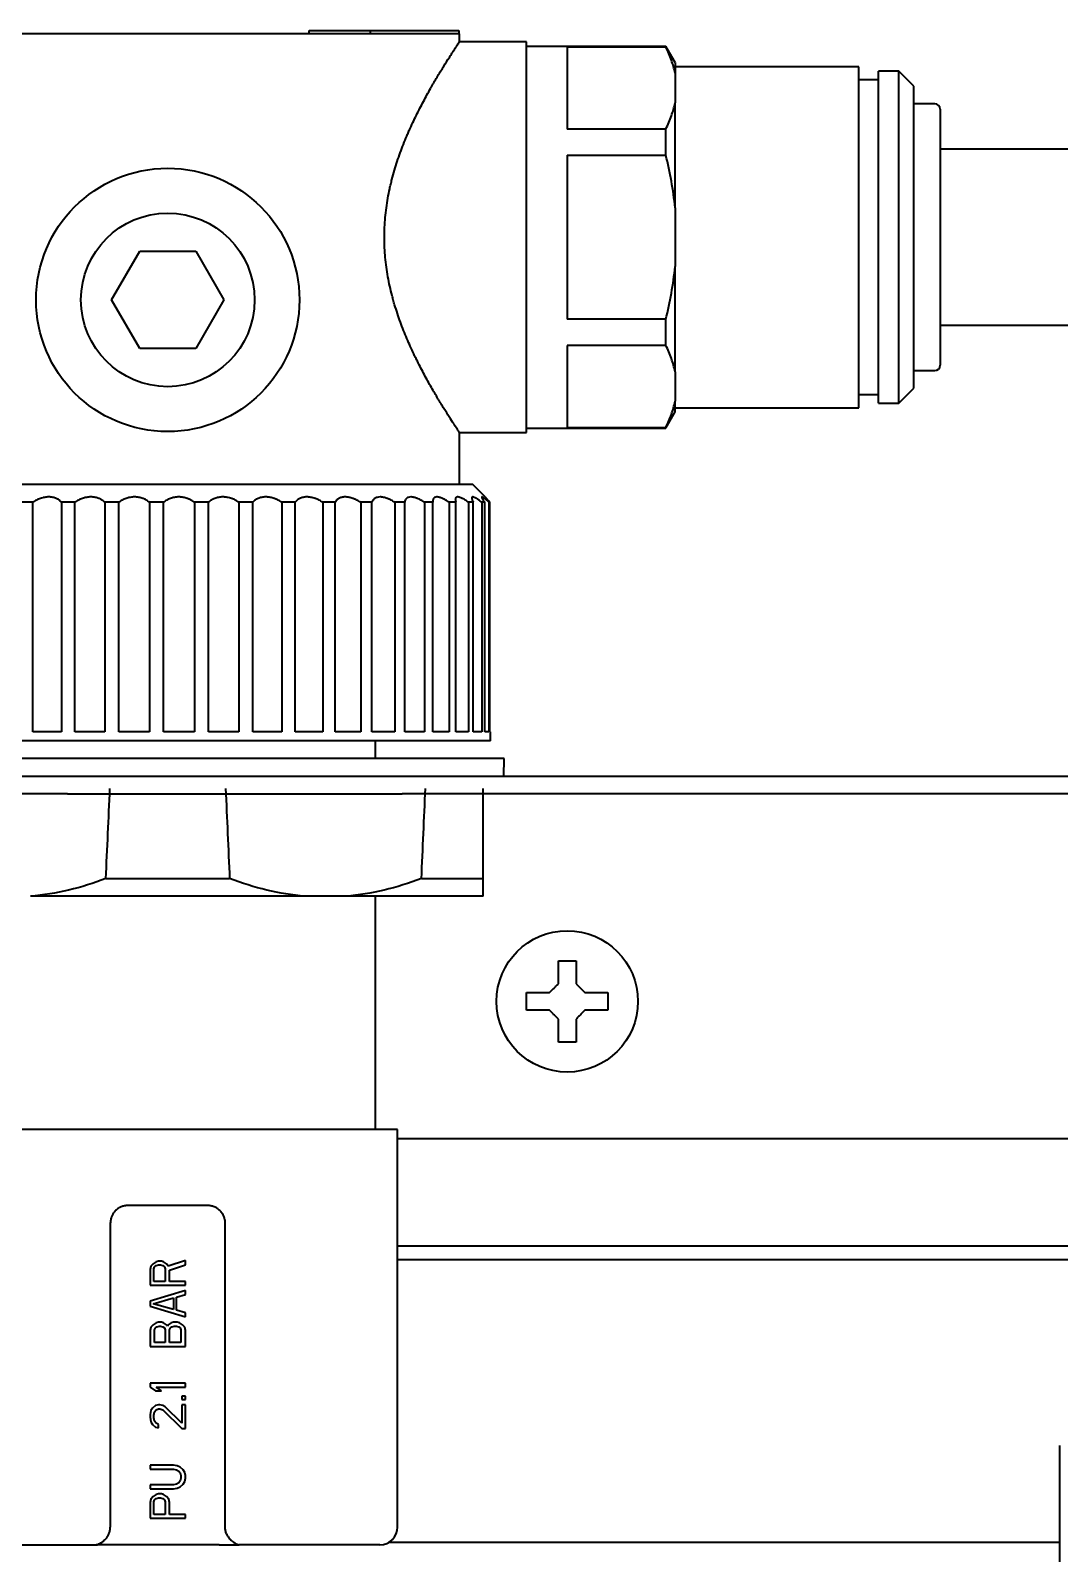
# Model space of a CAD drawing. Extents: x 5987 to 10491, y -672 to 3388.
# Drawn here: x 8583.8 to 8642, y 2411.9 to 2498.1 of the extents above; entities that cross this region are included whole.
import ezdxf

# ---------------------------------------------------------------- set-up
doc = ezdxf.new("R2010")
doc.units = 0
doc.header["$LTSCALE"] = 5
doc.layers.add('1', color=7, linetype='CONTINUOUS', true_color=0xffffff)

msp = doc.modelspace()

# ---------------------------------------------------------------- linework, layer by layer
at = {"layer": '1', "color": 7, "linetype": 'Continuous', "lineweight": 35}
for p, q in [((8599.578, 2498.107), (8603.043, 2498.107)), ((8599.578, 2497.907), (8599.578, 2498.107)), ((8603.043, 2498.107), (8608.043, 2498.107)), ((8603.043, 2497.907), (8603.043, 2498.107)), ((8608.043, 2498.107), (8608.043, 2497.907)), ((8608.043, 2497.907), (8575.073, 2497.907)), ((8608.043, 2497.907), (8608.073, 2497.907)), ((8608.073, 2497.457), (8608.073, 2497.907)), ((8611.873, 2497.457), (8608.073, 2497.457)), ((8611.873, 2486.407), (8611.873, 2497.457)), ((8619.748, 2497.207), (8611.873, 2497.207)), ((8614.173, 2497.173), (8619.748, 2497.173)), ((8614.173, 2497.173), (8614.173, 2492.528)), ((8619.748, 2497.173), (8619.748, 2497.207)), ((8620.273, 2496.298), (8619.748, 2497.207)), ((8620.273, 2496.298), (8620.273, 2495.683)), ((8630.673, 2496.057), (8620.273, 2496.057)), ((8620.273, 2495.683), (8620.273, 2494.018)), ((8630.673, 2476.757), (8630.673, 2496.057)), ((8631.773, 2477.007), (8631.773, 2495.807)), ((8632.923, 2495.807), (8631.773, 2495.807)), ((8632.923, 2477.007), (8632.923, 2495.807)), ((8633.773, 2494.957), (8632.923, 2495.807)), ((8631.773, 2495.307), (8630.673, 2495.307)), ((8633.773, 2477.857), (8633.773, 2494.957)), ((8620.273, 2488.072), (8620.273, 2494.018)), ((8634.973, 2493.957), (8633.773, 2493.957)), ((8635.273, 2493.657), (8635.273, 2479.157)), ((8619.748, 2492.528), (8614.173, 2492.528)), ((8619.748, 2491.052), (8619.748, 2492.528)), ((8643.073, 2491.382), (8635.273, 2491.382)), ((8614.173, 2491.052), (8614.173, 2481.761)), ((8614.173, 2491.052), (8619.748, 2491.052)), ((8620.273, 2488.072), (8620.273, 2484.741)), ((8611.873, 2475.357), (8611.873, 2486.407)), ((8588.397, 2482.857), (8589.985, 2485.607)), ((8589.985, 2485.607), (8593.161, 2485.607)), ((8593.161, 2485.607), (8594.748, 2482.857)), ((8620.273, 2478.795), (8620.273, 2484.741)), ((8589.985, 2480.107), (8588.397, 2482.857)), ((8594.748, 2482.857), (8593.161, 2480.107)), ((8619.748, 2481.761), (8614.173, 2481.761)), ((8619.748, 2480.285), (8619.748, 2481.761)), ((8635.273, 2481.432), (8643.073, 2481.432)), ((8593.161, 2480.107), (8589.985, 2480.107)), ((8614.173, 2480.285), (8614.173, 2475.64)), ((8619.748, 2480.285), (8614.173, 2480.285)), ((8620.273, 2478.795), (8620.273, 2477.13)), ((8633.773, 2478.857), (8634.973, 2478.857)), ((8630.673, 2477.507), (8631.773, 2477.507)), ((8632.923, 2477.007), (8633.773, 2477.857)), ((8619.748, 2475.607), (8620.273, 2476.515)), ((8620.273, 2476.515), (8620.273, 2477.13)), ((8620.273, 2476.757), (8630.673, 2476.757)), ((8631.773, 2477.007), (8632.923, 2477.007)), ((8611.873, 2475.607), (8619.748, 2475.607)), ((8614.173, 2475.64), (8619.748, 2475.64)), ((8619.748, 2475.64), (8619.748, 2475.607)), ((8608.073, 2475.357), (8611.873, 2475.357)), ((8608.073, 2472.407), (8608.073, 2475.357)), ((8608.823, 2472.407), (8574.323, 2472.407)), ((8609.523, 2471.706), (8608.823, 2472.407)), ((8583.936, 2471.407), (8583.213, 2471.407)), ((8583.936, 2458.407), (8583.936, 2471.407)), ((8586.317, 2471.407), (8585.552, 2471.407)), ((8585.552, 2471.407), (8585.552, 2458.407)), ((8586.317, 2458.407), (8586.317, 2471.407)), ((8588.801, 2471.407), (8588.008, 2471.407)), ((8588.008, 2471.407), (8588.008, 2458.407)), ((8588.801, 2458.407), (8588.801, 2471.407)), ((8590.534, 2471.407), (8590.534, 2458.407)), ((8591.338, 2471.407), (8590.534, 2471.407)), ((8591.338, 2458.407), (8591.338, 2471.407)), ((8593.08, 2471.407), (8593.08, 2458.407)), ((8593.88, 2471.407), (8593.08, 2471.407)), ((8593.88, 2458.407), (8593.88, 2471.407)), ((8596.377, 2471.407), (8595.597, 2471.407)), ((8595.597, 2471.407), (8595.597, 2458.407)), ((8596.377, 2458.407), (8596.377, 2471.407)), ((8598.781, 2471.407), (8598.035, 2471.407)), ((8598.035, 2471.407), (8598.035, 2458.407)), ((8598.781, 2458.407), (8598.781, 2471.407)), ((8601.044, 2471.407), (8600.347, 2471.407)), ((8600.347, 2471.407), (8600.347, 2458.407)), ((8601.044, 2458.407), (8601.044, 2471.407)), ((8603.123, 2471.407), (8602.489, 2471.407)), ((8602.489, 2471.407), (8602.489, 2458.407)), ((8603.123, 2458.407), (8603.123, 2471.407)), ((8604.977, 2471.407), (8604.418, 2471.407)), ((8604.418, 2471.407), (8604.418, 2458.407)), ((8604.977, 2458.407), (8604.977, 2471.407)), ((8606.57, 2471.407), (8606.097, 2471.407)), ((8606.097, 2471.407), (8606.097, 2458.407)), ((8606.57, 2458.407), (8606.57, 2471.407)), ((8607.872, 2471.407), (8607.494, 2471.407)), ((8607.494, 2471.407), (8607.494, 2458.407)), ((8607.872, 2458.407), (8607.872, 2471.407)), ((8608.856, 2471.407), (8608.581, 2471.407)), ((8608.581, 2471.407), (8608.581, 2458.407)), ((8608.856, 2458.407), (8608.856, 2471.407)), ((8609.503, 2471.407), (8609.336, 2471.407)), ((8609.336, 2471.407), (8609.336, 2458.407)), ((8609.503, 2458.407), (8609.503, 2471.407)), ((8609.802, 2471.407), (8609.746, 2471.407)), ((8609.746, 2471.407), (8609.746, 2458.407)), ((8609.802, 2458.407), (8609.802, 2471.407)), ((8585.552, 2458.407), (8583.936, 2458.407)), ((8588.008, 2458.407), (8586.317, 2458.407)), ((8590.534, 2458.407), (8588.801, 2458.407)), ((8593.08, 2458.407), (8591.338, 2458.407)), ((8595.597, 2458.407), (8593.88, 2458.407)), ((8598.035, 2458.407), (8596.377, 2458.407)), ((8600.347, 2458.407), (8598.781, 2458.407)), ((8602.489, 2458.407), (8601.044, 2458.407)), ((8604.418, 2458.407), (8603.123, 2458.407)), ((8606.097, 2458.407), (8604.977, 2458.407)), ((8607.494, 2458.407), (8606.57, 2458.407)), ((8608.581, 2458.407), (8607.872, 2458.407)), ((8609.336, 2458.407), (8608.856, 2458.407)), ((8609.746, 2458.407), (8609.503, 2458.407)), ((8609.823, 2458.407), (8609.802, 2458.407)), ((8609.823, 2457.907), (8609.823, 2458.407)), ((8609.823, 2457.907), (8573.323, 2457.907)), ((8603.323, 2456.906), (8603.323, 2457.907)), ((8610.609, 2456.907), (8572.537, 2456.907)), ((8610.592, 2455.907), (8610.609, 2456.907)), ((8553.904, 2455.907), (8585.904, 2455.907)), ((8585.904, 2455.907), (8604.826, 2455.907)), ((8604.826, 2455.907), (8625.902, 2455.907)), ((8625.902, 2455.907), (8647.772, 2455.907)), ((8585.904, 2454.907), (8553.904, 2454.907)), ((8585.904, 2454.907), (8604.826, 2454.907)), ((8625.902, 2454.907), (8604.826, 2454.907)), ((8609.423, 2450.106), (8609.423, 2455.207)), ((8647.772, 2454.907), (8625.902, 2454.907)), ((8588.073, 2450.106), (8595.072, 2450.106)), ((8605.923, 2450.106), (8609.423, 2450.106)), ((8599.34, 2449.107), (8583.806, 2449.107)), ((8601.656, 2449.107), (8599.34, 2449.107)), ((8609.423, 2449.107), (8601.656, 2449.107)), ((8603.323, 2435.907), (8603.323, 2449.107)), ((8613.673, 2445.457), (8614.173, 2445.457)), ((8614.173, 2445.457), (8614.673, 2445.457)), ((8614.173, 2440.857), (8613.673, 2440.857)), ((8614.673, 2440.857), (8614.173, 2440.857)), ((8604.573, 2435.907), (8578.573, 2435.907)), ((8604.573, 2413.407), (8604.573, 2435.907)), ((8604.571, 2435.407), (8643.773, 2435.407)), ((8593.823, 2431.607), (8589.323, 2431.607)), ((8588.323, 2430.607), (8588.323, 2413.407)), ((8594.823, 2413.407), (8594.823, 2430.607)), ((8604.574, 2429.326), (8644.073, 2429.326)), ((8590.615, 2428.167), (8590.573, 2427.981)), ((8590.743, 2428.315), (8590.615, 2428.167)), ((8590.913, 2428.426), (8590.743, 2428.315)), ((8590.828, 2428.129), (8590.913, 2428.204)), ((8591.041, 2428.464), (8590.913, 2428.426)), ((8590.913, 2428.204), (8591.041, 2428.241)), ((8591.211, 2428.464), (8591.041, 2428.464)), ((8591.041, 2428.241), (8591.169, 2428.241)), ((8591.169, 2428.241), (8591.296, 2428.204)), ((8591.339, 2428.426), (8591.211, 2428.464)), ((8591.296, 2428.204), (8591.381, 2428.129)), ((8591.509, 2428.315), (8591.339, 2428.426)), ((8591.594, 2428.167), (8591.509, 2428.315)), ((8592.573, 2428.501), (8591.594, 2428.167)), ((8591.679, 2427.944), (8592.573, 2428.241)), ((8592.573, 2428.241), (8592.573, 2428.501)), ((8644.073, 2428.526), (8604.578, 2428.526)), ((8590.573, 2427.981), (8590.573, 2427.09)), ((8590.786, 2428.018), (8590.828, 2428.129)), ((8590.786, 2427.312), (8590.786, 2428.018)), ((8591.424, 2427.312), (8590.786, 2427.312)), ((8591.381, 2428.129), (8591.424, 2428.018)), ((8591.424, 2428.018), (8591.424, 2427.312)), ((8591.679, 2427.312), (8591.679, 2427.944)), ((8592.573, 2427.312), (8591.679, 2427.312)), ((8592.573, 2427.09), (8592.573, 2427.312)), ((8590.573, 2427.09), (8592.573, 2427.09)), ((8592.573, 2426.793), (8590.573, 2426.198)), ((8592.062, 2426.421), (8592.573, 2426.57)), ((8592.062, 2425.678), (8592.062, 2426.421)), ((8592.573, 2426.57), (8592.573, 2426.793)), ((8590.573, 2426.198), (8590.573, 2425.901)), ((8590.573, 2425.901), (8592.573, 2425.307)), ((8590.743, 2426.05), (8591.892, 2426.384)), ((8591.892, 2425.716), (8590.743, 2426.05)), ((8591.892, 2426.384), (8591.892, 2425.716)), ((8592.573, 2425.53), (8592.062, 2425.678)), ((8590.615, 2424.713), (8590.573, 2424.527)), ((8590.743, 2424.861), (8590.615, 2424.713)), ((8590.913, 2424.973), (8590.743, 2424.861)), ((8590.871, 2424.676), (8590.956, 2424.75)), ((8591.041, 2425.01), (8590.913, 2424.973)), ((8590.956, 2424.75), (8591.083, 2424.787)), ((8591.211, 2425.01), (8591.041, 2425.01)), ((8591.083, 2424.787), (8591.169, 2424.787)), ((8591.169, 2424.787), (8591.296, 2424.75)), ((8591.339, 2424.973), (8591.211, 2425.01)), ((8591.296, 2424.75), (8591.381, 2424.676)), ((8591.509, 2424.861), (8591.339, 2424.973)), ((8591.552, 2424.787), (8591.509, 2424.861)), ((8591.594, 2424.861), (8591.552, 2424.787)), ((8591.764, 2424.973), (8591.594, 2424.861)), ((8591.722, 2424.676), (8591.807, 2424.75)), ((8591.892, 2425.01), (8591.764, 2424.973)), ((8591.807, 2424.75), (8591.935, 2424.787)), ((8592.105, 2425.01), (8591.892, 2425.01)), ((8591.935, 2424.787), (8592.062, 2424.787)), ((8592.062, 2424.787), (8592.19, 2424.75)), ((8592.232, 2424.973), (8592.105, 2425.01)), ((8592.19, 2424.75), (8592.275, 2424.676)), ((8592.403, 2424.861), (8592.232, 2424.973)), ((8592.53, 2424.713), (8592.403, 2424.861)), ((8592.573, 2424.527), (8592.53, 2424.713)), ((8592.573, 2425.307), (8592.573, 2425.53)), ((8590.573, 2424.527), (8590.573, 2423.636)), ((8590.828, 2424.564), (8590.871, 2424.676)), ((8590.828, 2423.859), (8590.828, 2424.564)), ((8591.424, 2423.859), (8590.828, 2423.859)), ((8591.381, 2424.676), (8591.424, 2424.564)), ((8591.424, 2424.564), (8591.424, 2423.859)), ((8591.679, 2424.564), (8591.722, 2424.676)), ((8591.679, 2423.859), (8591.679, 2424.564)), ((8592.318, 2423.859), (8591.679, 2423.859)), ((8592.275, 2424.676), (8592.318, 2424.564)), ((8592.318, 2424.564), (8592.318, 2423.859)), ((8592.573, 2423.636), (8592.573, 2424.527)), ((8590.573, 2423.636), (8592.573, 2423.636)), ((8592.573, 2421.556), (8590.573, 2421.556)), ((8590.573, 2421.556), (8590.573, 2421.334)), ((8590.573, 2421.334), (8590.871, 2421.111)), ((8590.913, 2421.334), (8592.573, 2421.334)), ((8591.211, 2421.111), (8590.913, 2421.334)), ((8592.573, 2421.334), (8592.573, 2421.556)), ((8590.871, 2421.111), (8591.211, 2421.111)), ((8592.573, 2420.814), (8592.36, 2420.814)), ((8592.36, 2420.814), (8592.36, 2420.628)), ((8592.36, 2420.628), (8592.573, 2420.628)), ((8592.573, 2420.628), (8592.573, 2420.814)), ((8590.615, 2419.997), (8590.573, 2419.774)), ((8590.573, 2419.774), (8590.573, 2419.625)), ((8590.573, 2419.625), (8590.615, 2419.365)), ((8590.7, 2420.145), (8590.615, 2419.997)), ((8590.871, 2420.294), (8590.7, 2420.145)), ((8590.786, 2419.737), (8590.828, 2419.922)), ((8590.786, 2419.588), (8590.786, 2419.737)), ((8590.828, 2419.403), (8590.786, 2419.588)), ((8590.828, 2419.922), (8590.913, 2420.034)), ((8591.041, 2420.331), (8590.871, 2420.294)), ((8590.913, 2420.034), (8591.041, 2420.108)), ((8591.126, 2420.331), (8591.041, 2420.331)), ((8591.041, 2420.108), (8591.126, 2420.108)), ((8591.296, 2420.294), (8591.126, 2420.331)), ((8591.126, 2420.108), (8591.296, 2420.034)), ((8591.424, 2420.22), (8591.296, 2420.294)), ((8591.296, 2420.034), (8592.36, 2418.994)), ((8592.36, 2419.291), (8591.424, 2420.22)), ((8592.573, 2420.331), (8592.36, 2420.331)), ((8592.36, 2420.331), (8592.36, 2419.291)), ((8592.573, 2418.994), (8592.573, 2420.331)), ((8590.615, 2419.365), (8590.7, 2419.217)), ((8590.7, 2419.217), (8590.871, 2419.068)), ((8590.913, 2419.291), (8590.828, 2419.403)), ((8590.871, 2419.068), (8591.041, 2419.031)), ((8591.041, 2419.217), (8590.913, 2419.291)), ((8591.041, 2419.031), (8591.041, 2419.217)), ((8592.36, 2418.994), (8592.573, 2418.994)), ((8642.023, 2418.026), (8642.023, 2378.526)), ((8590.573, 2416.914), (8590.573, 2416.692)), ((8591.892, 2416.914), (8590.573, 2416.914)), ((8590.573, 2416.692), (8591.892, 2416.692)), ((8592.105, 2416.877), (8591.892, 2416.914)), ((8591.892, 2416.692), (8592.062, 2416.655)), ((8592.062, 2416.655), (8592.19, 2416.58)), ((8592.275, 2416.803), (8592.105, 2416.877)), ((8592.19, 2416.58), (8592.275, 2416.469)), ((8592.445, 2416.655), (8592.275, 2416.803)), ((8592.275, 2416.469), (8592.318, 2416.32)), ((8592.318, 2416.172), (8592.275, 2416.023)), ((8592.318, 2416.32), (8592.318, 2416.172)), ((8592.53, 2416.506), (8592.445, 2416.655)), ((8592.573, 2416.32), (8592.53, 2416.506)), ((8592.53, 2415.986), (8592.573, 2416.172)), ((8592.573, 2416.172), (8592.573, 2416.32)), ((8590.573, 2415.8), (8590.573, 2415.578)), ((8591.892, 2415.8), (8590.573, 2415.8)), ((8590.573, 2415.578), (8591.892, 2415.578)), ((8590.913, 2415.243), (8590.743, 2415.132)), ((8591.041, 2415.281), (8590.913, 2415.243)), ((8591.211, 2415.281), (8591.041, 2415.281)), ((8591.339, 2415.243), (8591.211, 2415.281)), ((8591.509, 2415.132), (8591.339, 2415.243)), ((8592.062, 2415.838), (8591.892, 2415.8)), ((8591.892, 2415.578), (8592.105, 2415.615)), ((8592.19, 2415.912), (8592.062, 2415.838)), ((8592.105, 2415.615), (8592.275, 2415.689)), ((8592.275, 2416.023), (8592.19, 2415.912)), ((8592.275, 2415.689), (8592.445, 2415.838)), ((8592.445, 2415.838), (8592.53, 2415.986)), ((8590.615, 2414.983), (8590.573, 2414.798)), ((8590.573, 2414.798), (8590.573, 2413.907)), ((8590.743, 2415.132), (8590.615, 2414.983)), ((8590.786, 2414.835), (8590.828, 2414.946)), ((8590.786, 2414.129), (8590.786, 2414.835)), ((8590.828, 2414.946), (8590.913, 2415.021)), ((8590.913, 2415.021), (8591.041, 2415.058)), ((8591.041, 2415.058), (8591.169, 2415.058)), ((8591.169, 2415.058), (8591.296, 2415.021)), ((8591.296, 2415.021), (8591.381, 2414.946)), ((8591.381, 2414.946), (8591.424, 2414.835)), ((8591.424, 2414.835), (8591.424, 2414.129)), ((8591.637, 2414.983), (8591.509, 2415.132)), ((8591.679, 2414.798), (8591.637, 2414.983)), ((8591.679, 2414.129), (8591.679, 2414.798)), ((8590.573, 2413.907), (8592.573, 2413.907)), ((8591.424, 2414.129), (8590.786, 2414.129)), ((8592.573, 2414.129), (8591.679, 2414.129)), ((8592.573, 2413.907), (8592.573, 2414.129)), ((8579.573, 2412.407), (8587.527, 2412.407)), ((8588.819, 2412.407), (8587.527, 2412.407)), ((8594.326, 2412.407), (8588.819, 2412.407)), ((8594.482, 2412.407), (8594.326, 2412.407)), ((8594.482, 2412.407), (8595.618, 2412.407)), ((8603.573, 2412.407), (8595.618, 2412.407)), ((8642.023, 2412.526), (8604.048, 2412.526))]:
    msp.add_line(p, q, dxfattribs=at)
for centre, radius in [((8591.573, 2482.857), 7.45), ((8591.573, 2482.857), 4.91), ((8614.173, 2443.157), 4)]:
    msp.add_circle(centre, radius, dxfattribs=at)
for centre, radius, start, end in [((8634.973, 2493.657), 0.3, 0, 90), ((8634.973, 2479.157), 0.3, 270, 0), ((8603.573, 2413.407), 1, 270.00153, 0)]:
    msp.add_arc(centre, radius, start, end, dxfattribs=at)
for centre, major_axis, start_param, end_param in [((6252.49, 2592.207), (0, 2700.641), 4.659747, 4.661638), ((10930.656, 2592.207), (0, -2700.641), 4.76314, 4.765031), ((6270.34, 2592.207), (0, -2700.641), 1.518154, 1.520046)]:
    msp.add_ellipse(centre, major_axis=major_axis, ratio=0.866025, start_param=start_param, end_param=end_param, dxfattribs=at)
for points, knots in [([(8608.073, 2475.356), (8608.073, 2475.357), (8608.06, 2475.376), (8608.009, 2475.451), (8607.972, 2475.508), (8607.898, 2475.619), (8607.871, 2475.661), (8607.825, 2475.73), (8607.801, 2475.766), (8607.776, 2475.805), (8607.758, 2475.832), (8607.75, 2475.845), (8607.669, 2475.97), (8607.587, 2476.096), (8607.405, 2476.38), (8607.306, 2476.537), (8607.146, 2476.794), (8607.091, 2476.884), (8607.006, 2477.024), (8606.963, 2477.095), (8606.919, 2477.168), (8606.889, 2477.218), (8606.874, 2477.243), (8606.739, 2477.469), (8606.614, 2477.681), (8606.358, 2478.13), (8606.227, 2478.366), (8605.962, 2478.861), (8605.827, 2479.12), (8605.658, 2479.46), (8605.625, 2479.528), (8605.557, 2479.667), (8605.457, 2479.876), (8605.358, 2480.09), (8605.162, 2480.525), (8605.035, 2480.824), (8604.791, 2481.441), (8604.674, 2481.759), (8604.511, 2482.252), (8604.458, 2482.419), (8604.382, 2482.673), (8604.357, 2482.759), (8604.321, 2482.888), (8604.309, 2482.932), (8604.286, 2483.019), (8604.274, 2483.062), (8604.172, 2483.455), (8604.093, 2483.81), (8603.964, 2484.53), (8603.914, 2484.896), (8603.871, 2485.36), (8603.863, 2485.454), (8603.85, 2485.641), (8603.844, 2485.735), (8603.831, 2486.019), (8603.826, 2486.208), (8603.826, 2486.587), (8603.83, 2486.775), (8603.847, 2487.149), (8603.86, 2487.334), (8603.91, 2487.888), (8603.96, 2488.253), (8604.055, 2488.793), (8604.091, 2488.971), (8604.149, 2489.238), (8604.169, 2489.327), (8604.211, 2489.504), (8604.233, 2489.592), (8604.346, 2490.029), (8604.447, 2490.368), (8604.665, 2491.028), (8604.782, 2491.348), (8604.966, 2491.815), (8605.029, 2491.968), (8605.125, 2492.196), (8605.157, 2492.271), (8605.222, 2492.42), (8605.255, 2492.494), (8605.419, 2492.86), (8605.553, 2493.14), (8605.82, 2493.68), (8605.955, 2493.939), (8606.221, 2494.435), (8606.352, 2494.672), (8606.498, 2494.927), (8606.514, 2494.956), (8606.546, 2495.011), (8606.594, 2495.095), (8606.704, 2495.284), (8606.795, 2495.438), (8606.973, 2495.737), (8607.086, 2495.922), (8607.298, 2496.264), (8607.398, 2496.421), (8607.534, 2496.635), (8607.577, 2496.702), (8607.639, 2496.798), (8607.659, 2496.829), (8607.688, 2496.874), (8607.698, 2496.889), (8607.717, 2496.917), (8607.8, 2497.045), (8607.869, 2497.15), (8607.968, 2497.3), (8608.007, 2497.357), (8608.058, 2497.435), (8608.072, 2497.455), (8608.073, 2497.457), (8608.073, 2497.457), (8608.073, 2497.457)], [0, 0, 0, 0, 0.031235, 0.031235, 0.06247, 0.06247, 0.078087, 0.078087, 0.085896, 0.0898, 0.0898, 0.093705, 0.093705, 0.12494, 0.12494, 0.156175, 0.156175, 0.171792, 0.171792, 0.179601, 0.183505, 0.183505, 0.187409, 0.187409, 0.218644, 0.218644, 0.249879, 0.249879, 0.281114, 0.281114, 0.288923, 0.288923, 0.296732, 0.312349, 0.312349, 0.343584, 0.343584, 0.374819, 0.374819, 0.390436, 0.390436, 0.398245, 0.398245, 0.402149, 0.402149, 0.406054, 0.406054, 0.437289, 0.437289, 0.468524, 0.468524, 0.476332, 0.476332, 0.484141, 0.484141, 0.499758, 0.499758, 0.515376, 0.515376, 0.530993, 0.530993, 0.562228, 0.562228, 0.577846, 0.577846, 0.585654, 0.585654, 0.593463, 0.593463, 0.624698, 0.624698, 0.655933, 0.655933, 0.67155, 0.67155, 0.679359, 0.679359, 0.687168, 0.687168, 0.718403, 0.718403, 0.749638, 0.749638, 0.780873, 0.780873, 0.784777, 0.784777, 0.788681, 0.79649, 0.812108, 0.812108, 0.843342, 0.843342, 0.874577, 0.874577, 0.890195, 0.890195, 0.898003, 0.898003, 0.901908, 0.901908, 0.905812, 0.937047, 0.937047, 0.968282, 0.968282, 0.999517, 0.999517, 1, 1, 1, 1]), ([(8620.273, 2495.683), (8620.224, 2495.935), (8620.154, 2496.184), (8619.977, 2496.681), (8619.87, 2496.928), (8619.748, 2497.173)], [0, 0, 0, 0, 0.5, 0.5, 1, 1, 1, 1]), ([(8619.748, 2492.528), (8619.87, 2492.773), (8619.977, 2493.02), (8620.154, 2493.516), (8620.224, 2493.766), (8620.273, 2494.018)], [0, 0, 0, 0, 0.5, 0.5, 1, 1, 1, 1]), ([(8620.273, 2488.072), (8620.224, 2488.575), (8620.154, 2489.075), (8619.977, 2490.068), (8619.87, 2490.561), (8619.748, 2491.052)], [0, 0, 0, 0, 0.5, 0.5, 1, 1, 1, 1]), ([(8619.748, 2481.761), (8619.87, 2482.252), (8619.977, 2482.745), (8620.154, 2483.738), (8620.224, 2484.238), (8620.273, 2484.741)], [0, 0, 0, 0, 0.5, 0.5, 1, 1, 1, 1]), ([(8620.273, 2478.795), (8620.224, 2479.047), (8620.154, 2479.297), (8619.977, 2479.793), (8619.87, 2480.04), (8619.748, 2480.285)], [0, 0, 0, 0, 0.5, 0.5, 1, 1, 1, 1]), ([(8619.748, 2475.64), (8619.87, 2475.885), (8619.977, 2476.132), (8620.154, 2476.629), (8620.224, 2476.878), (8620.273, 2477.13)], [0, 0, 0, 0, 0.5, 0.5, 1, 1, 1, 1]), ([(8585.552, 2471.407), (8585.514, 2471.45), (8585.472, 2471.49), (8585.399, 2471.545), (8585.374, 2471.562), (8585.334, 2471.586), (8585.32, 2471.594), (8585.291, 2471.609), (8585.277, 2471.616), (8585.202, 2471.649), (8585.139, 2471.67), (8585.036, 2471.692), (8585, 2471.697), (8584.944, 2471.703), (8584.926, 2471.704), (8584.888, 2471.706), (8584.869, 2471.706), (8584.774, 2471.707), (8584.696, 2471.699), (8584.596, 2471.681), (8584.576, 2471.677), (8584.536, 2471.669), (8584.476, 2471.654), (8584.417, 2471.636), (8584.34, 2471.609), (8584.301, 2471.595), (8584.224, 2471.562), (8584.187, 2471.545), (8584.076, 2471.491), (8584.005, 2471.45), (8583.936, 2471.407)], [0, 0, 0, 0, 0.125, 0.125, 0.1875, 0.1875, 0.21875, 0.21875, 0.25, 0.25, 0.375, 0.375, 0.4375, 0.4375, 0.46875, 0.46875, 0.5, 0.5, 0.625, 0.625, 0.65625, 0.65625, 0.6875, 0.75, 0.75, 0.8125, 0.8125, 0.875, 0.875, 1, 1, 1, 1]), ([(8588.008, 2471.407), (8587.963, 2471.45), (8587.912, 2471.49), (8587.829, 2471.545), (8587.8, 2471.562), (8587.755, 2471.586), (8587.739, 2471.594), (8587.707, 2471.609), (8587.691, 2471.616), (8587.609, 2471.649), (8587.539, 2471.67), (8587.428, 2471.692), (8587.39, 2471.697), (8587.331, 2471.703), (8587.311, 2471.704), (8587.272, 2471.706), (8587.252, 2471.706), (8587.152, 2471.707), (8587.071, 2471.699), (8586.969, 2471.681), (8586.949, 2471.677), (8586.908, 2471.669), (8586.848, 2471.654), (8586.789, 2471.636), (8586.711, 2471.609), (8586.673, 2471.595), (8586.597, 2471.562), (8586.56, 2471.545), (8586.452, 2471.491), (8586.383, 2471.45), (8586.317, 2471.407)], [0, 0, 0, 0, 0.125, 0.125, 0.1875, 0.1875, 0.21875, 0.21875, 0.25, 0.25, 0.375, 0.375, 0.4375, 0.4375, 0.46875, 0.46875, 0.5, 0.5, 0.625, 0.625, 0.65625, 0.65625, 0.6875, 0.75, 0.75, 0.8125, 0.8125, 0.875, 0.875, 1, 1, 1, 1]), ([(8590.534, 2471.407), (8590.481, 2471.45), (8590.424, 2471.49), (8590.332, 2471.545), (8590.3, 2471.562), (8590.25, 2471.586), (8590.233, 2471.594), (8590.198, 2471.609), (8590.181, 2471.616), (8590.092, 2471.649), (8590.018, 2471.67), (8589.901, 2471.692), (8589.861, 2471.697), (8589.8, 2471.703), (8589.78, 2471.704), (8589.739, 2471.706), (8589.718, 2471.706), (8589.616, 2471.707), (8589.534, 2471.699), (8589.432, 2471.681), (8589.412, 2471.677), (8589.372, 2471.669), (8589.312, 2471.654), (8589.253, 2471.636), (8589.177, 2471.609), (8589.14, 2471.595), (8589.066, 2471.562), (8589.031, 2471.545), (8588.927, 2471.491), (8588.862, 2471.45), (8588.801, 2471.407)], [0, 0, 0, 0, 0.125, 0.125, 0.1875, 0.1875, 0.21875, 0.21875, 0.25, 0.25, 0.375, 0.375, 0.4375, 0.4375, 0.46875, 0.46875, 0.5, 0.5, 0.625, 0.625, 0.65625, 0.65625, 0.6875, 0.75, 0.75, 0.8125, 0.8125, 0.875, 0.875, 1, 1, 1, 1]), ([(8593.08, 2471.407), (8593.021, 2471.45), (8592.959, 2471.49), (8592.859, 2471.545), (8592.824, 2471.562), (8592.771, 2471.586), (8592.753, 2471.594), (8592.716, 2471.609), (8592.697, 2471.616), (8592.604, 2471.649), (8592.527, 2471.67), (8592.407, 2471.692), (8592.366, 2471.697), (8592.304, 2471.703), (8592.283, 2471.704), (8592.242, 2471.706), (8592.221, 2471.706), (8592.119, 2471.707), (8592.037, 2471.699), (8591.937, 2471.681), (8591.917, 2471.677), (8591.878, 2471.669), (8591.819, 2471.654), (8591.763, 2471.636), (8591.69, 2471.609), (8591.654, 2471.595), (8591.585, 2471.562), (8591.551, 2471.545), (8591.454, 2471.491), (8591.394, 2471.45), (8591.338, 2471.407)], [0, 0, 0, 0, 0.125, 0.125, 0.1875, 0.1875, 0.21875, 0.21875, 0.25, 0.25, 0.375, 0.375, 0.4375, 0.4375, 0.46875, 0.46875, 0.5, 0.5, 0.625, 0.625, 0.65625, 0.65625, 0.6875, 0.75, 0.75, 0.8125, 0.8125, 0.875, 0.875, 1, 1, 1, 1]), ([(8595.597, 2471.407), (8595.533, 2471.45), (8595.466, 2471.49), (8595.36, 2471.545), (8595.324, 2471.562), (8595.269, 2471.586), (8595.25, 2471.594), (8595.212, 2471.609), (8595.192, 2471.616), (8595.096, 2471.649), (8595.017, 2471.67), (8594.896, 2471.692), (8594.855, 2471.697), (8594.794, 2471.703), (8594.773, 2471.704), (8594.732, 2471.706), (8594.711, 2471.706), (8594.61, 2471.707), (8594.531, 2471.699), (8594.435, 2471.681), (8594.415, 2471.677), (8594.378, 2471.669), (8594.322, 2471.654), (8594.269, 2471.636), (8594.2, 2471.609), (8594.167, 2471.595), (8594.103, 2471.562), (8594.072, 2471.545), (8593.983, 2471.491), (8593.93, 2471.45), (8593.88, 2471.407)], [0, 0, 0, 0, 0.125, 0.125, 0.1875, 0.1875, 0.21875, 0.21875, 0.25, 0.25, 0.375, 0.375, 0.4375, 0.4375, 0.46875, 0.46875, 0.5, 0.5, 0.625, 0.625, 0.65625, 0.65625, 0.6875, 0.75, 0.75, 0.8125, 0.8125, 0.875, 0.875, 1, 1, 1, 1]), ([(8598.035, 2471.407), (8597.968, 2471.45), (8597.898, 2471.49), (8597.789, 2471.545), (8597.751, 2471.562), (8597.694, 2471.586), (8597.675, 2471.594), (8597.636, 2471.609), (8597.617, 2471.616), (8597.519, 2471.649), (8597.441, 2471.67), (8597.321, 2471.692), (8597.281, 2471.697), (8597.22, 2471.703), (8597.2, 2471.704), (8597.16, 2471.706), (8597.141, 2471.706), (8597.043, 2471.707), (8596.967, 2471.699), (8596.876, 2471.681), (8596.858, 2471.677), (8596.823, 2471.669), (8596.771, 2471.654), (8596.723, 2471.636), (8596.66, 2471.609), (8596.63, 2471.595), (8596.572, 2471.562), (8596.544, 2471.545), (8596.466, 2471.491), (8596.419, 2471.45), (8596.377, 2471.407)], [0, 0, 0, 0, 0.125, 0.125, 0.1875, 0.1875, 0.21875, 0.21875, 0.25, 0.25, 0.375, 0.375, 0.4375, 0.4375, 0.46875, 0.46875, 0.5, 0.5, 0.625, 0.625, 0.65625, 0.65625, 0.6875, 0.75, 0.75, 0.8125, 0.8125, 0.875, 0.875, 1, 1, 1, 1]), ([(8600.347, 2471.407), (8600.278, 2471.45), (8600.206, 2471.49), (8600.096, 2471.545), (8600.058, 2471.562), (8600.001, 2471.586), (8599.982, 2471.594), (8599.943, 2471.609), (8599.924, 2471.616), (8599.827, 2471.649), (8599.75, 2471.67), (8599.634, 2471.692), (8599.595, 2471.697), (8599.537, 2471.703), (8599.518, 2471.704), (8599.48, 2471.706), (8599.461, 2471.706), (8599.369, 2471.707), (8599.299, 2471.699), (8599.215, 2471.681), (8599.199, 2471.677), (8599.167, 2471.669), (8599.12, 2471.654), (8599.076, 2471.636), (8599.02, 2471.609), (8598.994, 2471.595), (8598.943, 2471.562), (8598.92, 2471.545), (8598.853, 2471.491), (8598.814, 2471.45), (8598.781, 2471.407)], [0, 0, 0, 0, 0.125, 0.125, 0.1875, 0.1875, 0.21875, 0.21875, 0.25, 0.25, 0.375, 0.375, 0.4375, 0.4375, 0.46875, 0.46875, 0.5, 0.5, 0.625, 0.625, 0.65625, 0.65625, 0.6875, 0.75, 0.75, 0.8125, 0.8125, 0.875, 0.875, 1, 1, 1, 1]), ([(8602.489, 2471.407), (8602.418, 2471.45), (8602.347, 2471.49), (8602.237, 2471.545), (8602.2, 2471.562), (8602.144, 2471.586), (8602.125, 2471.594), (8602.087, 2471.609), (8602.068, 2471.616), (8601.974, 2471.649), (8601.9, 2471.67), (8601.79, 2471.692), (8601.753, 2471.697), (8601.699, 2471.703), (8601.681, 2471.704), (8601.646, 2471.706), (8601.629, 2471.706), (8601.543, 2471.707), (8601.479, 2471.699), (8601.405, 2471.681), (8601.39, 2471.677), (8601.362, 2471.669), (8601.321, 2471.654), (8601.283, 2471.636), (8601.235, 2471.609), (8601.213, 2471.595), (8601.171, 2471.562), (8601.152, 2471.545), (8601.098, 2471.491), (8601.069, 2471.45), (8601.044, 2471.407)], [0, 0, 0, 0, 0.125, 0.125, 0.1875, 0.1875, 0.21875, 0.21875, 0.25, 0.25, 0.375, 0.375, 0.4375, 0.4375, 0.46875, 0.46875, 0.5, 0.5, 0.625, 0.625, 0.65625, 0.65625, 0.6875, 0.75, 0.75, 0.8125, 0.8125, 0.875, 0.875, 1, 1, 1, 1]), ([(8604.418, 2471.407), (8604.348, 2471.45), (8604.277, 2471.49), (8604.17, 2471.545), (8604.135, 2471.562), (8604.081, 2471.586), (8604.063, 2471.594), (8604.026, 2471.609), (8604.008, 2471.616), (8603.919, 2471.649), (8603.849, 2471.67), (8603.747, 2471.692), (8603.713, 2471.697), (8603.664, 2471.703), (8603.648, 2471.704), (8603.616, 2471.706), (8603.6, 2471.706), (8603.524, 2471.707), (8603.467, 2471.699), (8603.404, 2471.681), (8603.391, 2471.677), (8603.367, 2471.669), (8603.332, 2471.654), (8603.301, 2471.636), (8603.263, 2471.609), (8603.245, 2471.595), (8603.213, 2471.562), (8603.198, 2471.545), (8603.159, 2471.491), (8603.138, 2471.45), (8603.123, 2471.407)], [0, 0, 0, 0, 0.125, 0.125, 0.1875, 0.1875, 0.21875, 0.21875, 0.25, 0.25, 0.375, 0.375, 0.4375, 0.4375, 0.46875, 0.46875, 0.5, 0.5, 0.625, 0.625, 0.65625, 0.65625, 0.6875, 0.75, 0.75, 0.8125, 0.8125, 0.875, 0.875, 1, 1, 1, 1]), ([(8606.097, 2471.407), (8606.029, 2471.45), (8605.961, 2471.49), (8605.859, 2471.545), (8605.825, 2471.562), (8605.774, 2471.586), (8605.757, 2471.594), (8605.723, 2471.609), (8605.706, 2471.616), (8605.623, 2471.649), (8605.559, 2471.67), (8605.467, 2471.692), (8605.437, 2471.697), (8605.393, 2471.703), (8605.379, 2471.704), (8605.351, 2471.706), (8605.337, 2471.706), (8605.271, 2471.707), (8605.224, 2471.699), (8605.172, 2471.681), (8605.162, 2471.677), (8605.143, 2471.669), (8605.115, 2471.654), (8605.091, 2471.636), (8605.063, 2471.609), (8605.05, 2471.595), (8605.027, 2471.562), (8605.018, 2471.545), (8604.993, 2471.491), (8604.982, 2471.45), (8604.977, 2471.407)], [0, 0, 0, 0, 0.125, 0.125, 0.1875, 0.1875, 0.21875, 0.21875, 0.25, 0.25, 0.375, 0.375, 0.4375, 0.4375, 0.46875, 0.46875, 0.5, 0.5, 0.625, 0.625, 0.65625, 0.65625, 0.6875, 0.75, 0.75, 0.8125, 0.8125, 0.875, 0.875, 1, 1, 1, 1]), ([(8607.494, 2471.407), (8607.429, 2471.45), (8607.364, 2471.49), (8607.269, 2471.545), (8607.238, 2471.562), (8607.191, 2471.586), (8607.175, 2471.594), (8607.145, 2471.609), (8607.129, 2471.616), (8607.054, 2471.649), (8606.997, 2471.67), (8606.917, 2471.692), (8606.891, 2471.697), (8606.854, 2471.703), (8606.842, 2471.704), (8606.818, 2471.706), (8606.807, 2471.706), (8606.752, 2471.707), (8606.715, 2471.699), (8606.675, 2471.681), (8606.668, 2471.677), (8606.654, 2471.669), (8606.634, 2471.654), (8606.618, 2471.636), (8606.6, 2471.609), (8606.592, 2471.595), (8606.58, 2471.562), (8606.576, 2471.545), (8606.566, 2471.491), (8606.566, 2471.45), (8606.57, 2471.407)], [0, 0, 0, 0, 0.125, 0.125, 0.1875, 0.1875, 0.21875, 0.21875, 0.25, 0.25, 0.375, 0.375, 0.4375, 0.4375, 0.46875, 0.46875, 0.5, 0.5, 0.625, 0.625, 0.65625, 0.65625, 0.6875, 0.75, 0.75, 0.8125, 0.8125, 0.875, 0.875, 1, 1, 1, 1]), ([(8608.581, 2471.407), (8608.52, 2471.45), (8608.46, 2471.49), (8608.374, 2471.545), (8608.346, 2471.562), (8608.304, 2471.586), (8608.29, 2471.594), (8608.263, 2471.609), (8608.249, 2471.616), (8608.183, 2471.649), (8608.135, 2471.67), (8608.068, 2471.692), (8608.047, 2471.697), (8608.017, 2471.703), (8608.007, 2471.704), (8607.989, 2471.706), (8607.98, 2471.706), (8607.938, 2471.707), (8607.911, 2471.699), (8607.885, 2471.681), (8607.88, 2471.677), (8607.872, 2471.669), (8607.86, 2471.654), (8607.852, 2471.636), (8607.844, 2471.609), (8607.842, 2471.595), (8607.841, 2471.562), (8607.842, 2471.545), (8607.848, 2471.491), (8607.857, 2471.45), (8607.872, 2471.407)], [0, 0, 0, 0, 0.125, 0.125, 0.1875, 0.1875, 0.21875, 0.21875, 0.25, 0.25, 0.375, 0.375, 0.4375, 0.4375, 0.46875, 0.46875, 0.5, 0.5, 0.625, 0.625, 0.65625, 0.65625, 0.6875, 0.75, 0.75, 0.8125, 0.8125, 0.875, 0.875, 1, 1, 1, 1]), ([(8609.336, 2471.407), (8609.281, 2471.45), (8609.228, 2471.49), (8609.152, 2471.545), (8609.127, 2471.562), (8609.091, 2471.586), (8609.08, 2471.594), (8609.056, 2471.609), (8609.045, 2471.616), (8608.99, 2471.649), (8608.95, 2471.67), (8608.898, 2471.692), (8608.882, 2471.697), (8608.86, 2471.703), (8608.853, 2471.704), (8608.84, 2471.706), (8608.834, 2471.706), (8608.805, 2471.707), (8608.789, 2471.699), (8608.777, 2471.681), (8608.775, 2471.677), (8608.772, 2471.669), (8608.769, 2471.654), (8608.769, 2471.636), (8608.772, 2471.609), (8608.776, 2471.595), (8608.785, 2471.562), (8608.791, 2471.545), (8608.813, 2471.491), (8608.832, 2471.45), (8608.856, 2471.407)], [0, 0, 0, 0, 0.125, 0.125, 0.1875, 0.1875, 0.21875, 0.21875, 0.25, 0.25, 0.375, 0.375, 0.4375, 0.4375, 0.46875, 0.46875, 0.5, 0.5, 0.625, 0.625, 0.65625, 0.65625, 0.6875, 0.75, 0.75, 0.8125, 0.8125, 0.875, 0.875, 1, 1, 1, 1]), ([(8609.746, 2471.407), (8609.697, 2471.45), (8609.652, 2471.49), (8609.588, 2471.545), (8609.567, 2471.562), (8609.538, 2471.586), (8609.528, 2471.594), (8609.509, 2471.609), (8609.5, 2471.616), (8609.457, 2471.649), (8609.427, 2471.67), (8609.391, 2471.692), (8609.38, 2471.697), (8609.366, 2471.703), (8609.362, 2471.704), (8609.355, 2471.706), (8609.351, 2471.706), (8609.337, 2471.707), (8609.332, 2471.699), (8609.334, 2471.681), (8609.335, 2471.677), (8609.338, 2471.669), (8609.343, 2471.654), (8609.352, 2471.636), (8609.366, 2471.609), (8609.374, 2471.595), (8609.394, 2471.562), (8609.405, 2471.545), (8609.442, 2471.491), (8609.471, 2471.45), (8609.503, 2471.407)], [0, 0, 0, 0, 0.125, 0.125, 0.1875, 0.1875, 0.21875, 0.21875, 0.25, 0.25, 0.375, 0.375, 0.4375, 0.4375, 0.46875, 0.46875, 0.5, 0.5, 0.625, 0.625, 0.65625, 0.65625, 0.6875, 0.75, 0.75, 0.8125, 0.8125, 0.875, 0.875, 1, 1, 1, 1]), ([(8609.523, 2471.706), (8609.523, 2471.707), (8609.53, 2471.699), (8609.549, 2471.678), (8609.557, 2471.669), (8609.572, 2471.653), (8609.577, 2471.648), (8609.588, 2471.636), (8609.594, 2471.629), (8609.625, 2471.596), (8609.655, 2471.564), (8609.697, 2471.518), (8609.706, 2471.509), (8609.724, 2471.49), (8609.752, 2471.46), (8609.781, 2471.428), (8609.802, 2471.407)], [0, 0, 0, 0, 0.249528, 0.249528, 0.374606, 0.374606, 0.437146, 0.437146, 0.499685, 0.499685, 0.749843, 0.749843, 0.812382, 0.812382, 0.874921, 1, 1, 1, 1]), ([(8588.073, 2450.106), (8587.379, 2449.845), (8586.677, 2449.626), (8585.255, 2449.288), (8584.535, 2449.168), (8583.806, 2449.107)], [0, 0, 0, 0, 0.5, 0.5, 1, 1, 1, 1]), ([(8599.34, 2449.107), (8598.61, 2449.168), (8597.891, 2449.288), (8596.469, 2449.626), (8595.767, 2449.845), (8595.072, 2450.106)], [0, 0, 0, 0, 0.5, 0.5, 1, 1, 1, 1]), ([(8605.923, 2450.106), (8605.229, 2449.845), (8604.527, 2449.626), (8603.105, 2449.288), (8602.385, 2449.168), (8601.656, 2449.107)], [0, 0, 0, 0, 0.5, 0.5, 1, 1, 1, 1]), ([(8609.423, 2449.107), (8609.423, 2449.168), (8609.423, 2449.288), (8609.423, 2449.626), (8609.423, 2449.845), (8609.423, 2450.106)], [0, 0, 0, 0, 0.5, 0.5, 1, 1, 1, 1]), ([(8614.673, 2445.457), (8614.673, 2445.254), (8614.673, 2445.044), (8614.673, 2444.719), (8614.673, 2444.609), (8614.673, 2444.385), (8614.673, 2444.272), (8614.673, 2444.157)], [0, 0, 0, 0, 0.5, 0.5, 0.75, 0.75, 1, 1, 1, 1]), ([(8611.873, 2443.657), (8612.076, 2443.657), (8612.286, 2443.657), (8612.61, 2443.657), (8612.72, 2443.657), (8612.944, 2443.657), (8613.058, 2443.657), (8613.173, 2443.657)], [0, 0, 0, 0, 0.5, 0.5, 0.75, 0.75, 1, 1, 1, 1]), ([(8613.673, 2440.857), (8613.673, 2441.059), (8613.673, 2441.269), (8613.673, 2441.594), (8613.673, 2441.704), (8613.673, 2441.928), (8613.673, 2442.041), (8613.673, 2442.157)], [0, 0, 0, 0, 0.5, 0.5, 0.75, 0.75, 1, 1, 1, 1]), ([(8616.473, 2442.657), (8616.27, 2442.657), (8616.06, 2442.657), (8615.735, 2442.657), (8615.625, 2442.657), (8615.402, 2442.657), (8615.288, 2442.657), (8615.173, 2442.657)], [0, 0, 0, 0, 0.5, 0.5, 0.75, 0.75, 1, 1, 1, 1]), ([(8589.323, 2431.607), (8589.257, 2431.607), (8589.192, 2431.6), (8589.112, 2431.584), (8589.096, 2431.581), (8589.065, 2431.573), (8589.018, 2431.56), (8588.942, 2431.533), (8588.883, 2431.505), (8588.841, 2431.483), (8588.826, 2431.475), (8588.799, 2431.458), (8588.785, 2431.45), (8588.717, 2431.404), (8588.666, 2431.364), (8588.597, 2431.295), (8588.575, 2431.271), (8588.544, 2431.234), (8588.534, 2431.221), (8588.514, 2431.194), (8588.504, 2431.181), (8588.458, 2431.113), (8588.427, 2431.056), (8588.395, 2430.98), (8588.389, 2430.964), (8588.377, 2430.933), (8588.372, 2430.917), (8588.357, 2430.869), (8588.349, 2430.837), (8588.33, 2430.74), (8588.323, 2430.674), (8588.323, 2430.607)], [0, 0, 0, 0, 0.125, 0.125, 0.15625, 0.15625, 0.1875, 0.25, 0.3125, 0.3125, 0.34375, 0.34375, 0.375, 0.375, 0.5, 0.5, 0.5625, 0.5625, 0.59375, 0.59375, 0.625, 0.625, 0.75, 0.75, 0.78125, 0.78125, 0.8125, 0.8125, 0.875, 0.875, 1, 1, 1, 1]), ([(8594.823, 2430.607), (8594.823, 2430.674), (8594.816, 2430.74), (8594.799, 2430.822), (8594.796, 2430.839), (8594.787, 2430.871), (8594.774, 2430.919), (8594.746, 2430.996), (8594.717, 2431.055), (8594.686, 2431.113), (8594.668, 2431.142), (8594.613, 2431.223), (8594.571, 2431.273), (8594.502, 2431.341), (8594.477, 2431.363), (8594.427, 2431.404), (8594.4, 2431.424), (8594.319, 2431.477), (8594.263, 2431.507), (8594.188, 2431.538), (8594.172, 2431.544), (8594.142, 2431.554), (8594.126, 2431.56), (8594.079, 2431.574), (8594.048, 2431.581), (8593.953, 2431.6), (8593.889, 2431.607), (8593.823, 2431.607)], [0, 0, 0, 0, 0.125, 0.125, 0.15625, 0.15625, 0.1875, 0.25, 0.3125, 0.3125, 0.375, 0.375, 0.5, 0.5, 0.5625, 0.5625, 0.625, 0.625, 0.75, 0.75, 0.78125, 0.78125, 0.8125, 0.8125, 0.875, 0.875, 1, 1, 1, 1]), ([(8587.855, 2412.56), (8587.892, 2412.583), (8587.929, 2412.61), (8588, 2412.669), (8588.035, 2412.703), (8588.085, 2412.759), (8588.102, 2412.779), (8588.134, 2412.821), (8588.149, 2412.843), (8588.194, 2412.912), (8588.221, 2412.962), (8588.244, 2413.018)], [0, 0, 0, 0, 0.25, 0.25, 0.5, 0.5, 0.625, 0.625, 0.75, 0.75, 1, 1, 1, 1]), ([(8588.244, 2413.018), (8588.258, 2413.05), (8588.269, 2413.082), (8588.289, 2413.146), (8588.297, 2413.178), (8588.31, 2413.243), (8588.315, 2413.275), (8588.32, 2413.324), (8588.321, 2413.341), (8588.322, 2413.365), (8588.322, 2413.374), (8588.323, 2413.39), (8588.323, 2413.398), (8588.323, 2413.407)], [0, 0, 0, 0, 0.25, 0.25, 0.5, 0.5, 0.75, 0.75, 0.875, 0.875, 0.9375, 0.9375, 1, 1, 1, 1]), ([(8594.901, 2413.018), (8594.888, 2413.049), (8594.877, 2413.081), (8594.857, 2413.145), (8594.849, 2413.177), (8594.836, 2413.242), (8594.831, 2413.275), (8594.824, 2413.341), (8594.823, 2413.374), (8594.823, 2413.407)], [0, 0, 0, 0, 0.25, 0.25, 0.5, 0.5, 0.75, 0.75, 1, 1, 1, 1]), ([(8594.901, 2413.018), (8594.913, 2412.99), (8594.926, 2412.964), (8594.953, 2412.913), (8594.967, 2412.889), (8594.996, 2412.844), (8595.011, 2412.822), (8595.043, 2412.78), (8595.059, 2412.76), (8595.093, 2412.723), (8595.11, 2412.705), (8595.145, 2412.671), (8595.163, 2412.655), (8595.217, 2412.61), (8595.254, 2412.583), (8595.291, 2412.56)], [0, 0, 0, 0, 0.125, 0.125, 0.25, 0.25, 0.375, 0.375, 0.5, 0.5, 0.625, 0.625, 0.75, 0.75, 1, 1, 1, 1]), ([(8595.291, 2412.56), (8595.32, 2412.542), (8595.374, 2412.507), (8595.447, 2412.464), (8595.512, 2412.432), (8595.569, 2412.411), (8595.603, 2412.407), (8595.618, 2412.407), (8595.618, 2412.407), (8595.618, 2412.407)], [0, 0, 0, 0, 0.199998, 0.399997, 0.599995, 0.799994, 0.999992, 0.999992, 1, 1, 1, 1])]:
    msp.add_open_spline(points, degree=3, knots=knots, dxfattribs=at)
for points in [[(8613.673, 2444.157), (8613.673, 2444.211), (8613.673, 2444.319), (8613.673, 2444.48), (8613.673, 2444.639), (8613.673, 2444.795), (8613.673, 2444.947), (8613.673, 2445.103), (8613.673, 2445.269), (8613.673, 2445.393), (8613.673, 2445.457)], [(8611.873, 2442.657), (8611.873, 2442.823), (8611.873, 2443.157), (8611.873, 2443.49), (8611.873, 2443.657)], [(8613.173, 2443.657), (8613.199, 2443.683), (8613.25, 2443.734), (8613.324, 2443.808), (8613.396, 2443.879), (8613.466, 2443.949), (8613.535, 2444.019), (8613.604, 2444.087), (8613.65, 2444.133), (8613.673, 2444.157)], [(8614.673, 2444.157), (8614.697, 2444.133), (8614.744, 2444.085), (8614.815, 2444.014), (8614.887, 2443.942), (8614.958, 2443.871), (8615.03, 2443.8), (8615.101, 2443.728), (8615.149, 2443.68), (8615.173, 2443.657)], [(8615.173, 2443.657), (8615.227, 2443.657), (8615.335, 2443.657), (8615.497, 2443.657), (8615.656, 2443.657), (8615.811, 2443.657), (8615.963, 2443.657), (8616.119, 2443.657), (8616.286, 2443.657), (8616.409, 2443.657), (8616.473, 2443.657)], [(8616.473, 2443.657), (8616.473, 2443.49), (8616.473, 2443.157), (8616.473, 2442.823), (8616.473, 2442.657)], [(8613.173, 2442.657), (8613.119, 2442.657), (8613.01, 2442.657), (8612.849, 2442.657), (8612.69, 2442.657), (8612.535, 2442.657), (8612.383, 2442.657), (8612.226, 2442.657), (8612.06, 2442.657), (8611.937, 2442.657), (8611.873, 2442.657)], [(8613.673, 2442.157), (8613.649, 2442.18), (8613.602, 2442.228), (8613.53, 2442.299), (8613.459, 2442.371), (8613.387, 2442.442), (8613.316, 2442.513), (8613.244, 2442.585), (8613.197, 2442.633), (8613.173, 2442.657)], [(8615.173, 2442.657), (8615.147, 2442.63), (8615.096, 2442.579), (8615.022, 2442.505), (8614.95, 2442.434), (8614.88, 2442.364), (8614.811, 2442.294), (8614.742, 2442.226), (8614.696, 2442.18), (8614.673, 2442.157)], [(8614.673, 2442.157), (8614.673, 2442.102), (8614.673, 2441.994), (8614.673, 2441.833), (8614.673, 2441.674), (8614.673, 2441.518), (8614.673, 2441.366), (8614.673, 2441.21), (8614.673, 2441.044), (8614.673, 2440.92), (8614.673, 2440.857)], [(8587.527, 2412.407), (8587.556, 2412.407), (8587.618, 2412.422), (8587.727, 2412.479), (8587.81, 2412.532), (8587.855, 2412.56)]]:
    msp.add_open_spline(points, degree=3, dxfattribs=at)

doc.saveas('drawing.dxf')
